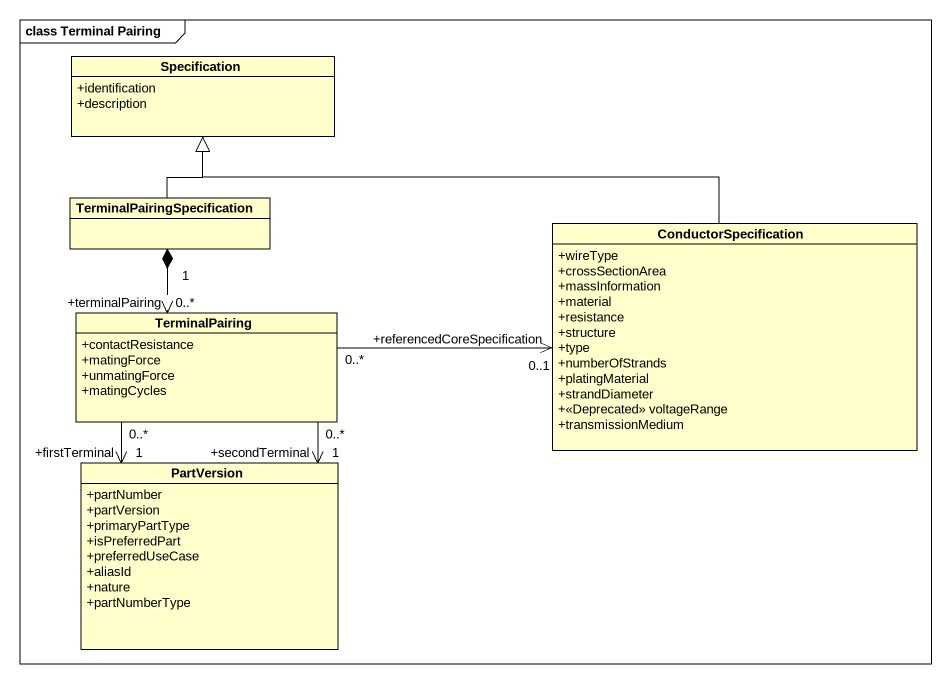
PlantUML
@startuml
mainframe class Terminal Pairing
hide circle
hide empty members
skinparam classAttributeIconSize 0
class Specification {
  +identification
  +description
}
class TerminalPairingSpecification
class ConductorSpecification {
  +wireType
  +crossSectionArea
  +massInformation
  +material
  +resistance
  +structure
  +type
  +numberOfStrands
  +platingMaterial
  +strandDiameter
  +<<Deprecated>> voltageRange
  +transmissionMedium
}
class TerminalPairing {
  +contactResistance
  +matingForce
  +unmatingForce
  +matingCycles
}
class PartVersion {
  +partNumber
  +partVersion
  +primaryPartType
  +isPreferredPart
  +preferredUseCase
  +aliasId
  +nature
  +partNumberType
}
TerminalPairingSpecification -up-|> Specification
TerminalPairingSpecification "1" *--> "+terminalPairing\n0..*" TerminalPairing
ConductorSpecification -left-|> Specification
TerminalPairing "0..*" -right-> "+referencedCoreSpecification\n0..1" ConductorSpecification
TerminalPairing "0..*" --> "+secondTerminal\n1" PartVersion
TerminalPairing "0..*" --> "+firstTerminal\n1" PartVersion
@enduml
